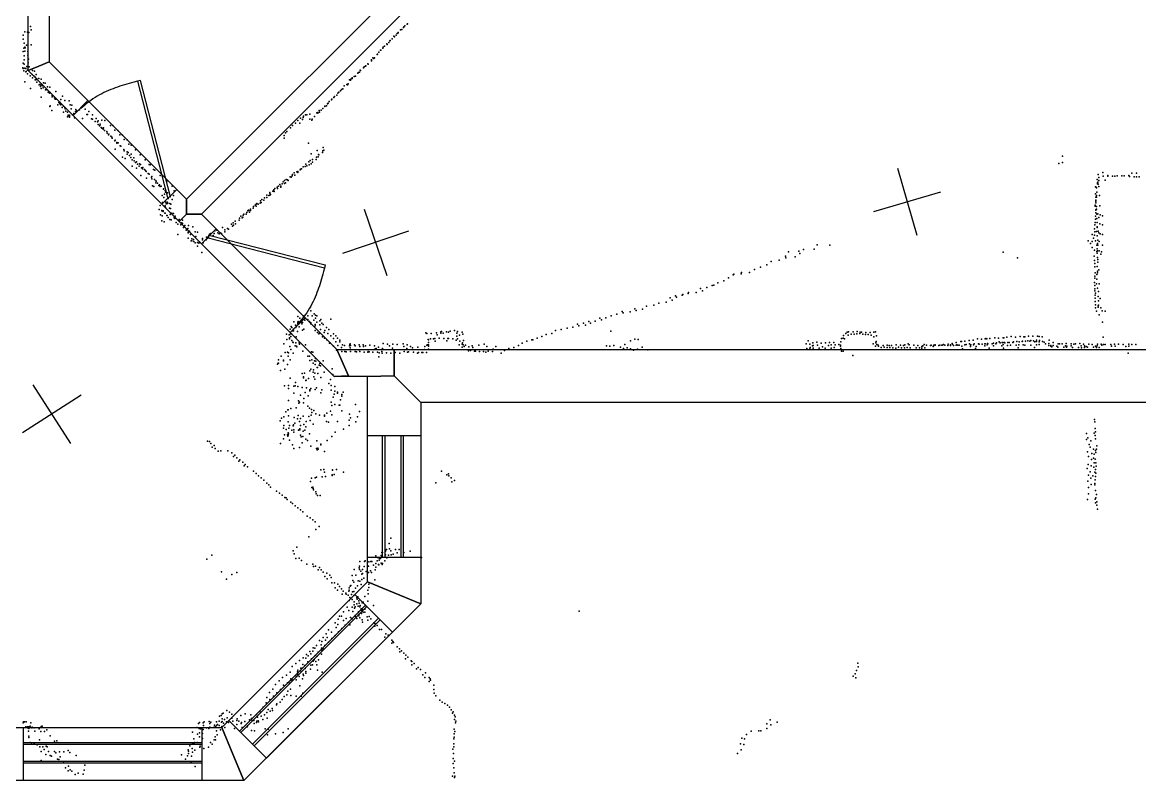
# Model space of a CAD drawing. Header units: millimetres. Extents: x -23456 to 7110, y -22489 to 15514.
# Drawn here: x -6361 to 37, y -15442 to -11098 of the extents above; entities that cross this region are included whole.
import ezdxf

# ---------------------------------------------------------------- set-up
doc = ezdxf.new("R2010")
doc.units = ezdxf.units.MM
for name, color, linetype in [('DOORS', 7, 'Continuous'), ('P', 9, 'Continuous'), ('PANOS', 10, 'Continuous'), ('ROOMS', 1, 'Continuous'), ('WALLS', 3, 'Continuous'), ('WINDOWS', 6, 'Continuous')]:
    doc.layers.add(name, color=color, linetype=linetype)

# ---------------------------------------------------------------- blocks, each defined once
blk = doc.blocks.new('1-Standard_3C')
for points in [[(-403.982, 5.64828), (253.382, 394.931), (263.573, 377.722), (-393.791, -11.5606), (-403.982, 5.64828)], [(263.573, 377.722), (275.367, 357.142), (283.15, 343.495), (290.844, 329.879), (298.429, 316.269), (305.882, 302.642), (313.184, 288.973), (320.313, 275.239), (327.249, 261.416), (333.971, 247.479), (340.456, 233.405), (346.686, 219.17), (352.638, 204.75), (358.291, 190.121), (363.626, 175.258), (368.62, 160.139), (373.253, 144.738), (377.503, 129.032), (381.351, 112.998), (384.774, 96.6102), (387.752, 79.8457), (390.265, 62.6802), (392.29, 45.0899), (393.807, 27.0508), (395.085, -0.90191)]]:
    blk.add_lwpolyline(points)
blk = doc.blocks.new('1-Standard_42')
for points in [[(-590, 42.9766), (589.999, 42.9766), (589.999, 32.9766), (-590, 32.9766), (-590, 42.9766)], [(-590.014, -44.0958), (589.985, -44.0958), (589.985, -54.0958), (-590.014, -54.0958), (-590.014, -44.0958)]]:
    blk.add_lwpolyline(points)

msp = doc.modelspace()

# ---------------------------------------------------------------- linework, layer by layer
at = {"layer": 'DOORS'}
for points in [[(-5561.5, -12140.6), (-6070.6, -11631.4), (-5985.7, -11546.6), (-5476.6, -12055.7), (-5561.5, -12140.6)], [(-4826.8, -12875.3), (-5335.9, -12366.2), (-5251, -12281.3), (-4741.9, -12790.4), (-4826.8, -12875.3)]]:
    msp.add_lwpolyline(points, dxfattribs=at)
at = {"layer": 'P'}
for p in [(-6315, -11123), (-4178, -11128), (-4177, -11125), (-4171, -11118), (-4158, -11108), (-4156, -11107), (-6357, -11171), (-6357, -11195), (-6346, -11152), (-6332, -11155), (-6323, -11157), (-6310, -11142), (-4244, -11193), (-4233, -11178), (-4230, -11181), (-4220, -11171), (-4215, -11162), (-4210, -11160), (-4208, -11156), (-4196, -11142), (-4188, -11139), (-6353, -11247), (-6350, -11217), (-6346, -11240), (-6345, -11244), (-6337, -11230), (-6311, -11228), (-4310, -11258), (-4308, -11257), (-4296, -11246), (-4294, -11240), (-4288, -11235), (-4287, -11235), (-4273, -11221), (-4272, -11225), (-4263, -11214), (-4256, -11204), (-4254, -11202), (-6356, -11265), (-6350, -11290), (-6350, -11314), (-6346, -11264), (-6330, -11266), (-6329, -11287), (-6326, -11309), (-4362, -11314), (-4362, -11319), (-4353, -11301), (-4349, -11305), (-4344, -11301), (-4329, -11282), (-4328, -11280), (-4320, -11269), (-6358, -11359), (-6357, -11332), (-6356, -11362), (-6353, -11376), (-6350, -11338), (-6347, -11360), (-6341, -11381), (-6340, -11363), (-6339, -11380), (-6335, -11351), (-6331, -11372), (-6328, -11331), (-6321, -11353), (-6302, -11375), (-6292, -11378), (-4436, -11386), (-4430, -11383), (-4426, -11373), (-4424, -11374), (-4408, -11359), (-4403, -11354), (-4395, -11349), (-4394, -11348), (-4382, -11337), (-4381, -11338), (-6347, -11439), (-6331, -11394), (-6316, -11405), (-6304, -11398), (-6303, -11417), (-6295, -11405), (-6288, -11428), (-6286, -11413), (-6284, -11428), (-6281, -11398), (-6278, -11442), (-6277, -11422), (-6267, -11420), (-6254, -11423), (-6239, -11445), (-6231, -11446), (-4496, -11451), (-4487, -11428), (-4482, -11430), (-4479, -11423), (-4473, -11416), (-4473, -11420), (-4460, -11408), (-4454, -11407), (-4440, -11389), (-6315, -11477), (-6265, -11456), (-6263, -11454), (-6260, -11454), (-6257, -11465), (-6254, -11459), (-6253, -11478), (-6243, -11462), (-6242, -11473), (-6228, -11485), (-6218, -11485), (-6216, -11468), (-6213, -11498), (-6210, -11494), (-6206, -11504), (-6203, -11470), (-6202, -11501), (-6169, -11495), (-4561, -11516), (-4554, -11504), (-4548, -11498), (-4540, -11490), (-4534, -11484), (-4526, -11479), (-4518, -11463), (-4502, -11454), (-4499, -11457), (-6254, -11527), (-6204, -11580), (-6201, -11576), (-6191, -11525), (-6190, -11518), (-6186, -11519), (-6176, -11531), (-6172, -11538), (-6170, -11538), (-6157, -11570), (-6151, -11558), (-6147, -11555), (-6146, -11566), (-6140, -11541), (-6140, -11570), (-6130, -11522), (-6126, -11579), (-6117, -11546), (-6092, -11548), (-6087, -11571), (-6078, -11572), (-4628, -11578), (-4620, -11577), (-4613, -11565), (-4609, -11562), (-4604, -11552), (-4591, -11543), (-4589, -11538), (-4577, -11528), (-4573, -11523), (-6192, -11604), (-6133, -11587), (-6125, -11612), (-6118, -11586), (-6116, -11594), (-6111, -11608), (-6103, -11613), (-6103, -11640), (-6099, -11633), (-6098, -11630), (-6091, -11636), (-6091, -11641), (-6090, -11630), (-6081, -11593), (-6074, -11629), (-6066, -11621), (-6057, -11609), (-6054, -11597), (-6049, -11605), (-6033, -11600), (-6002, -11595), (-5992, -11627), (-5987, -11627), (-5980, -11609), (-5959, -11628), (-4752, -11643), (-4751, -11635), (-4739, -11629), (-4732, -11629), (-4715, -11625), (-4688, -11637), (-4675, -11616), (-4669, -11619), (-4668, -11614), (-4662, -11603), (-4660, -11612), (-4649, -11601), (-4641, -11591), (-4629, -11581), (-6063, -11645), (-6017, -11649), (-5964, -11651), (-5959, -11653), (-5943, -11667), (-5939, -11650), (-5930, -11669), (-5927, -11683), (-5926, -11663), (-5920, -11692), (-5918, -11690), (-5915, -11682), (-5910, -11700), (-5905, -11659), (-5905, -11704), (-5896, -11703), (-5888, -11660), (-5856, -11689), (-5843, -11690), (-4826, -11703), (-4814, -11689), (-4797, -11675), (-4784, -11661), (-4772, -11676), (-4768, -11648), (-4757, -11655), (-4715, -11653), (-4704, -11659), (-4701, -11653), (-5899, -11711), (-5890, -11717), (-5878, -11724), (-5875, -11734), (-5867, -11743), (-5866, -11739), (-5854, -11751), (-5848, -11756), (-5847, -11761), (-5831, -11716), (-5815, -11717), (-5802, -11743), (-5788, -11745), (-5777, -11770), (-5761, -11772), (-4862, -11746), (-4861, -11762), (-4854, -11731), (-4846, -11724), (-5832, -11778), (-5830, -11774), (-5830, -11825), (-5820, -11787), (-5820, -11790), (-5812, -11788), (-5800, -11805), (-5796, -11808), (-5779, -11827), (-5777, -11834), (-5752, -11797), (-5737, -11801), (-5713, -11828), (-4723, -11791), (-4672, -11832), (-4640, -11835), (-4639, -11815), (-4635, -11830), (-5787, -11870), (-5773, -11878), (-5761, -11840), (-5760, -11853), (-5754, -11843), (-5748, -11862), (-5739, -11872), (-5737, -11854), (-5732, -11885), (-5722, -11875), (-5721, -11892), (-5708, -11897), (-5686, -11857), (-5657, -11885), (-4721, -11898), (-4713, -11889), (-4707, -11851), (-4699, -11884), (-4699, -11899), (-4678, -11884), (-4676, -11871), (-4666, -11868), (-4665, -11855), (-4663, -11857), (-4643, -11844), (-404, -11865), (-5732, -11923), (-5712, -11901), (-5708, -11934), (-5702, -11911), (-5692, -11922), (-5690, -11908), (-5684, -11912), (-5678, -11931), (-5676, -11932), (-5672, -11938), (-5670, -11930), (-5662, -11942), (-5655, -11947), (-5652, -11953), (-5641, -11964), (-5634, -11913), (-5629, -11914), (-5610, -11942), (-5602, -11945), (-4805, -11960), (-4789, -11954), (-4784, -11958), (-4783, -11953), (-4770, -11944), (-4769, -11940), (-4763, -11937), (-4752, -11926), (-4741, -11925), (-4738, -11911), (-4732, -11920), (-4719, -11914), (-4707, -11908), (-426, -11907), (-405, -11901), (-173, -11959), (-7, -11963), (19, -11963), (-5682, -11975), (-5649, -11991), (-5635, -11968), (-5622, -11985), (-5620, -11982), (-5619, -11995), (-5605, -11998), (-5597, -12006), (-5596, -12017), (-5595, -12008), (-5586, -12019), (-5571, -11975), (-5529, -12007), (-4887, -12028), (-4874, -12024), (-4867, -12012), (-4860, -12005), (-4860, -12022), (-4854, -12017), (-4851, -11998), (-4842, -12000), (-4838, -12005), (-4828, -11983), (-4822, -11985), (-4815, -11977), (-4813, -11969), (-4801, -11973), (-207, -11999), (-205, -12018), (-205, -12023), (-202, -12013), (-201, -11969), (-200, -12025), (-196, -11987), (-196, -12005), (-172, -11979), (-161, -12003), (-146, -11975), (-145, -11980), (-119, -11980), (-105, -11980), (-92, -11978), (-65, -11977), (-51, -11977), (-25, -11975), (-22, -11981), (6, -11983), (19, -11983), (34, -11983), (-5616, -12035), (-5607, -12039), (-5579, -12033), (-5575, -12029), (-5571, -12039), (-5566, -12037), (-5561, -12090), (-5553, -12054), (-5552, -12052), (-5547, -12083), (-5543, -12062), (-5541, -12072), (-5529, -12075), (-5503, -12037), (-5496, -12090), (-5492, -12064), (-4961, -12089), (-4949, -12090), (-4944, -12089), (-4943, -12073), (-4943, -12077), (-4940, -12084), (-4926, -12065), (-4920, -12058), (-4919, -12068), (-4915, -12051), (-4901, -12042), (-4900, -12051), (-4895, -12037), (-4881, -12036), (-4881, -12043), (-216, -12041), (-215, -12081), (-211, -12045), (-210, -12047), (-210, -12090), (-209, -12071), (-197, -12039), (-193, -12091), (-5571, -12147), (-5559, -12131), (-5550, -12101), (-5544, -12149), (-5539, -12129), (-5538, -12138), (-5532, -12128), (-5529, -12136), (-5528, -12134), (-5526, -12107), (-5517, -12137), (-5510, -12139), (-5503, -12114), (-5037, -12154), (-5028, -12145), (-5022, -12139), (-5022, -12151), (-5018, -12137), (-5011, -12140), (-5000, -12135), (-4998, -12120), (-4994, -12131), (-4989, -12114), (-4979, -12117), (-4975, -12103), (-4961, -12101), (-218, -12146), (-218, -12151), (-214, -12099), (-213, -12117), (-213, -12123), (-213, -12132), (-211, -12153), (-210, -12099), (-191, -12149), (-5577, -12170), (-5569, -12201), (-5563, -12177), (-5563, -12179), (-5561, -12207), (-5555, -12179), (-5555, -12181), (-5545, -12192), (-5544, -12192), (-5541, -12159), (-5533, -12204), (-5531, -12205), (-5525, -12216), (-5518, -12163), (-5515, -12200), (-5512, -12165), (-5504, -12192), (-5495, -12194), (-5491, -12218), (-5486, -12209), (-5117, -12220), (-5110, -12209), (-5102, -12218), (-5098, -12215), (-5096, -12203), (-5092, -12198), (-5080, -12198), (-5075, -12187), (-5070, -12178), (-5065, -12174), (-5061, -12185), (-5057, -12176), (-5054, -12169), (-5054, -12176), (-5039, -12163), (-216, -12208), (-214, -12190), (-213, -12172), (-213, -12174), (-211, -12169), (-208, -12198), (-203, -12195), (-196, -12216), (-190, -12201), (-175, -12207), (-5563, -12235), (-5548, -12241), (-5517, -12228), (-5508, -12230), (-5487, -12222), (-5480, -12245), (-5470, -12255), (-5463, -12228), (-5453, -12259), (-5447, -12246), (-5443, -12231), (-5443, -12250), (-5438, -12274), (-5430, -12263), (-5413, -12280), (-5410, -12263), (-5385, -12269), (-5215, -12274), (-5187, -12279), (-5164, -12254), (-5158, -12266), (-5154, -12246), (-5151, -12261), (-5142, -12237), (-5140, -12252), (-5120, -12232), (-222, -12281), (-220, -12259), (-217, -12244), (-216, -12226), (-209, -12222), (-207, -12245), (-207, -12269), (-207, -12273), (-191, -12253), (-175, -12259), (-5470, -12313), (-5422, -12288), (-5419, -12285), (-5412, -12301), (-5411, -12305), (-5411, -12334), (-5403, -12295), (-5398, -12314), (-5390, -12339), (-5381, -12343), (-5372, -12298), (-5367, -12326), (-5358, -12301), (-5330, -12344), (-5329, -12337), (-5309, -12345), (-5307, -12328), (-5303, -12337), (-5297, -12327), (-5295, -12328), (-5289, -12311), (-5281, -12307), (-5268, -12320), (-5262, -12308), (-5258, -12292), (-5248, -12288), (-5242, -12304), (-5233, -12309), (-5228, -12305), (-5221, -12307), (-5202, -12286), (-5201, -12298), (-5181, -12284), (-235, -12313), (-227, -12335), (-221, -12317), (-220, -12299), (-210, -12297), (-206, -12322), (-202, -12347), (-200, -12295), (-197, -12305), (-190, -12310), (-175, -12314), (-5394, -12349), (-5390, -12349), (-5379, -12353), (-5371, -12361), (-5357, -12359), (-5357, -12381), (-5351, -12364), (-5347, -12355), (-5326, -12362), (-1914, -12410), (-1888, -12400), (-1827, -12397), (-1810, -12372), (-1737, -12374), (-258, -12349), (-244, -12366), (-235, -12353), (-235, -12389), (-221, -12403), (-216, -12349), (-208, -12374), (-208, -12411), (-207, -12395), (-205, -12408), (-204, -12365), (-203, -12375), (-195, -12407), (-194, -12353), (-175, -12375), (-5333, -12417), (-2073, -12468), (-2027, -12460), (-1991, -12437), (-1989, -12447), (-1974, -12413), (-1935, -12441), (-1908, -12422), (-744, -12415), (-663, -12448), (-223, -12438), (-221, -12462), (-207, -12420), (-204, -12445), (-203, -12456), (-202, -12472), (-186, -12426), (-181, -12413), (-2244, -12539), (-2243, -12531), (-2198, -12531), (-2168, -12515), (-2135, -12500), (-2097, -12488), (-220, -12479), (-219, -12498), (-218, -12534), (-206, -12497), (-204, -12523), (-204, -12534), (-197, -12516), (-2401, -12603), (-2379, -12591), (-2344, -12579), (-2317, -12562), (-2291, -12545), (-2286, -12540), (-222, -12588), (-220, -12563), (-219, -12552), (-210, -12597), (-208, -12543), (-208, -12569), (-194, -12596), (-2620, -12664), (-2582, -12662), (-2578, -12658), (-2549, -12651), (-2546, -12645), (-2503, -12646), (-2477, -12623), (-2466, -12636), (-2442, -12618), (-2411, -12605), (-220, -12606), (-219, -12625), (-219, -12636), (-218, -12662), (-215, -12650), (-205, -12621), (-198, -12640), (-2787, -12725), (-2745, -12719), (-2716, -12706), (-2674, -12701), (-2651, -12677), (-2640, -12690), (-2616, -12673), (-218, -12679), (-217, -12698), (-216, -12716), (-201, -12723), (-200, -12669), (-200, -12730), (-198, -12694), (-198, -12719), (-190, -12681), (-4784, -12783), (-4771, -12792), (-4753, -12779), (-4740, -12792), (-4727, -12779), (-4708, -12750), (-4702, -12780), (-4690, -12768), (-4683, -12792), (-4682, -12776), (-4675, -12780), (-3055, -12793), (-3019, -12790), (-2989, -12779), (-2956, -12770), (-2927, -12754), (-2920, -12763), (-2881, -12756), (-2853, -12740), (-2846, -12749), (-2809, -12741), (-216, -12734), (-211, -12753), (-195, -12773), (-186, -12733), (-178, -12750), (-161, -12753), (-4828, -12856), (-4822, -12840), (-4817, -12846), (-4809, -12856), (-4806, -12814), (-4797, -12832), (-4795, -12846), (-4791, -12839), (-4784, -12816), (-4783, -12823), (-4781, -12812), (-4775, -12843), (-4765, -12816), (-4761, -12806), (-4761, -12826), (-4757, -12817), (-4749, -12855), (-4744, -12805), (-4726, -12801), (-4717, -12811), (-4708, -12820), (-4708, -12825), (-4691, -12805), (-4684, -12829), (-4684, -12837), (-4674, -12815), (-4658, -12808), (-4658, -12831), (-4653, -12858), (-4652, -12801), (-4646, -12821), (-4638, -12830), (-4619, -12846), (-4606, -12858), (-4595, -12798), (-3276, -12857), (-3241, -12851), (-3209, -12844), (-3182, -12828), (-3175, -12837), (-3148, -12821), (-3136, -12833), (-3117, -12811), (-3108, -12822), (-3080, -12810), (-3044, -12803), (-175, -12815), (-4849, -12884), (-4847, -12915), (-4833, -12888), (-4832, -12905), (-4831, -12912), (-4825, -12882), (-4823, -12897), (-4819, -12883), (-4817, -12920), (-4813, -12865), (-4808, -12865), (-4793, -12899), (-4786, -12870), (-4756, -12862), (-4684, -12863), (-4670, -12875), (-4664, -12882), (-4662, -12880), (-4642, -12900), (-4632, -12875), (-4630, -12907), (-4628, -12864), (-4617, -12916), (-4612, -12880), (-4595, -12894), (-4580, -12883), (-4579, -12910), (-4566, -12894), (-4556, -12907), (-4543, -12919), (-4050, -12876), (-4045, -12881), (-4038, -12915), (-4035, -12917), (-4024, -12911), (-4020, -12880), (-4007, -12911), (-3998, -12909), (-3989, -12876), (-3985, -12889), (-3974, -12908), (-3965, -12871), (-3964, -12878), (-3960, -12869), (-3951, -12879), (-3948, -12909), (-3932, -12871), (-3930, -12923), (-3925, -12909), (-3921, -12909), (-3920, -12873), (-3911, -12868), (-3896, -12911), (-3886, -12864), (-3876, -12918), (-3873, -12879), (-3872, -12896), (-3870, -12869), (-3869, -12912), (-3857, -12891), (-3843, -12873), (-3838, -12884), (-3835, -12920), (-3444, -12916), (-3438, -12917), (-3413, -12908), (-3387, -12898), (-3361, -12887), (-3328, -12880), (-3307, -12864), (-2991, -12868), (-2879, -12922), (-2854, -12913), (-2834, -12915), (-1862, -12922), (-1670, -12910), (-1660, -12907), (-1658, -12893), (-1653, -12911), (-1645, -12880), (-1638, -12873), (-1633, -12890), (-1630, -12871), (-1615, -12885), (-1603, -12871), (-1598, -12884), (-1582, -12883), (-1580, -12870), (-1565, -12880), (-1564, -12873), (-1556, -12873), (-1549, -12884), (-1533, -12886), (-1531, -12874), (-1517, -12887), (-1506, -12874), (-1500, -12891), (-1486, -12900), (-1485, -12873), (-1475, -12871), (-1469, -12894), (-940, -12921), (-916, -12918), (-892, -12912), (-869, -12913), (-847, -12912), (-843, -12910), (-838, -12911), (-820, -12909), (-793, -12905), (-771, -12907), (-745, -12906), (-741, -12906), (-723, -12901), (-699, -12897), (-673, -12901), (-647, -12898), (-627, -12900), (-621, -12900), (-603, -12922), (-600, -12895), (-587, -12921), (-575, -12896), (-571, -12922), (-554, -12919), (-548, -12895), (-539, -12898), (-537, -12921), (-522, -12900), (-482, -12918), (-172, -12901), (-4863, -12940), (-4829, -12955), (-4824, -12972), (-4812, -12931), (-4811, -12932), (-4798, -12951), (-4795, -12934), (-4791, -12953), (-4790, -12957), (-4776, -12934), (-4773, -12941), (-4754, -12982), (-4740, -12945), (-4705, -12986), (-4697, -12987), (-4602, -12936), (-4599, -12935), (-4580, -12954), (-4565, -12928), (-4562, -12977), (-4559, -12978), (-4554, -12950), (-4543, -12929), (-4534, -12960), (-4532, -12983), (-4527, -12946), (-4516, -12949), (-4514, -12983), (-4506, -12985), (-4487, -12952), (-4485, -12944), (-4483, -12939), (-4483, -12963), (-4482, -12949), (-4481, -12983), (-4458, -12945), (-4456, -12951), (-4456, -12984), (-4448, -12986), (-4434, -12974), (-4432, -12945), (-4429, -12983), (-4428, -12955), (-4410, -12946), (-4407, -12955), (-4404, -12987), (-4395, -12952), (-4380, -12984), (-4375, -12986), (-4371, -12947), (-4353, -12987), (-4345, -12951), (-4340, -12969), (-4334, -12967), (-4328, -12987), (-4322, -12959), (-4303, -12984), (-4299, -12966), (-4295, -12938), (-4269, -12942), (-4259, -12952), (-4241, -12965), (-4240, -12942), (-4232, -12986), (-4214, -12944), (-4181, -12940), (-4176, -12955), (-4175, -12984), (-4159, -12967), (-4157, -12946), (-4156, -12987), (-4150, -12985), (-4138, -12955), (-4127, -12963), (-4096, -12958), (-4059, -12973), (-4056, -12956), (-4044, -12948), (-4041, -12946), (-4036, -12932), (-4036, -12945), (-4036, -12953), (-4036, -12971), (-3997, -12924), (-3860, -12945), (-3856, -12925), (-3843, -12941), (-3843, -12958), (-3841, -12934), (-3837, -12945), (-3831, -12955), (-3823, -12948), (-3806, -12979), (-3804, -12957), (-3794, -12978), (-3786, -12952), (-3782, -12961), (-3772, -12981), (-3766, -12982), (-3746, -12948), (-3743, -12983), (-3720, -12983), (-3717, -12941), (-3707, -12987), (-3701, -12955), (-3693, -12982), (-3669, -12983), (-3665, -12970), (-3650, -12956), (-3600, -12978), (-3576, -12967), (-3546, -12960), (-3519, -12949), (-3498, -12936), (-3472, -12925), (-3015, -12951), (-2996, -12953), (-2973, -12950), (-2935, -12958), (-2918, -12966), (-2910, -12943), (-2897, -12963), (-2879, -12969), (-2862, -12977), (-2839, -12971), (-2812, -12958), (-2780, -12975), (-1872, -12939), (-1868, -12967), (-1851, -12942), (-1851, -12969), (-1849, -12960), (-1837, -12951), (-1834, -12934), (-1833, -12964), (-1832, -12949), (-1812, -12931), (-1807, -12948), (-1799, -12964), (-1786, -12936), (-1779, -12957), (-1764, -12964), (-1762, -12935), (-1745, -12949), (-1738, -12933), (-1730, -12964), (-1729, -12945), (-1714, -12932), (-1713, -12961), (-1707, -12945), (-1685, -12943), (-1676, -12947), (-1676, -12953), (-1675, -12929), (-1675, -12966), (-1670, -12982), (-1661, -12981), (-1489, -12939), (-1476, -12954), (-1473, -12934), (-1472, -12927), (-1468, -12944), (-1460, -12947), (-1459, -12954), (-1443, -12960), (-1431, -12949), (-1426, -12959), (-1409, -12947), (-1409, -12960), (-1398, -12949), (-1393, -12961), (-1384, -12950), (-1377, -12962), (-1360, -12964), (-1358, -12946), (-1343, -12959), (-1332, -12947), (-1327, -12962), (-1315, -12950), (-1310, -12963), (-1308, -12946), (-1294, -12961), (-1289, -12940), (-1282, -12946), (-1277, -12962), (-1257, -12948), (-1243, -12962), (-1234, -12950), (-1233, -12949), (-1224, -12963), (-1211, -12964), (-1210, -12956), (-1205, -12952), (-1196, -12943), (-1194, -12962), (-1184, -12947), (-1161, -12950), (-1157, -12947), (-1145, -12956), (-1144, -12952), (-1142, -12948), (-1134, -12945), (-1134, -12948), (-1112, -12950), (-1107, -12947), (-1095, -12948), (-1093, -12947), (-1086, -12943), (-1079, -12948), (-1062, -12949), (-1059, -12941), (-1046, -12945), (-1046, -12950), (-1037, -12937), (-1034, -12942), (-1029, -12950), (-1014, -12932), (-1013, -12948), (-1010, -12946), (-1005, -12947), (-997, -12948), (-987, -12927), (-983, -12927), (-981, -12954), (-978, -12968), (-964, -12924), (-964, -12945), (-956, -12944), (-937, -12940), (-931, -12945), (-931, -12955), (-930, -12945), (-915, -12946), (-911, -12939), (-902, -12967), (-899, -12955), (-885, -12940), (-882, -12941), (-865, -12941), (-850, -12939), (-849, -12952), (-848, -12940), (-836, -12945), (-835, -12938), (-832, -12939), (-825, -12964), (-807, -12939), (-800, -12936), (-800, -12952), (-787, -12940), (-783, -12934), (-768, -12929), (-761, -12934), (-752, -12951), (-751, -12933), (-746, -12933), (-744, -12944), (-742, -12965), (-737, -12932), (-735, -12935), (-720, -12949), (-718, -12932), (-711, -12932), (-702, -12947), (-689, -12933), (-685, -12928), (-670, -12947), (-666, -12927), (-658, -12963), (-654, -12945), (-652, -12928), (-636, -12926), (-633, -12925), (-630, -12946), (-620, -12948), (-616, -12925), (-591, -12925), (-587, -12947), (-565, -12961), (-564, -12928), (-554, -12946), (-553, -12927), (-538, -12929), (-538, -12944), (-520, -12927), (-510, -12930), (-502, -12940), (-483, -12938), (-483, -12950), (-471, -12949), (-471, -12953), (-466, -12957), (-459, -12933), (-458, -12950), (-438, -12953), (-432, -12958), (-430, -12939), (-422, -12939), (-407, -12939), (-398, -12959), (-388, -12951), (-383, -12938), (-381, -12958), (-380, -12953), (-355, -12940), (-355, -12951), (-348, -12960), (-339, -12941), (-331, -12939), (-313, -12960), (-306, -12938), (-298, -12952), (-296, -12962), (-284, -12941), (-279, -12952), (-279, -12961), (-269, -12956), (-262, -12958), (-254, -12941), (-235, -12943), (-228, -12959), (-215, -12954), (-210, -12960), (-206, -12951), (-205, -12941), (-194, -12960), (-183, -12942), (-179, -12948), (-170, -12944), (-161, -12943), (-128, -12943), (-124, -12953), (-107, -12942), (-103, -12953), (-85, -12941), (-58, -12943), (-42, -12956), (-25, -12942), (-24, -12953), (-7, -12944), (16, -12943), (-4896, -13050), (-4895, -13050), (-4894, -13032), (-4879, -13010), (-4866, -13037), (-4865, -13034), (-4855, -12990), (-4843, -12988), (-4838, -13011), (-4837, -12991), (-4828, -13031), (-4810, -12994), (-4727, -13010), (-4717, -13011), (-4715, -13036), (-4703, -13032), (-4695, -13051), (-4687, -13037), (-4683, -13024), (-4681, -13040), (-4638, -13037), (-4382, -12988), (-4320, -13015), (-4317, -12991), (-4301, -12993), (-4276, -12992), (-4250, -12994), (-4226, -12989), (-4199, -12993), (-4122, -12988), (-4098, -12993), (-4093, -12990), (-4074, -12990), (-4068, -12989), (-4047, -12989), (-3619, -12994), (-1605, -13007), (-28, -12993), (-4900, -13057), (-4883, -13093), (-4857, -13084), (-4843, -13058), (-4759, -13110), (-4745, -13108), (-4715, -13095), (-4709, -13085), (-4696, -13103), (-4693, -13088), (-4686, -13108), (-4684, -13058), (-4673, -13075), (-4670, -13075), (-4668, -13110), (-4662, -13062), (-4657, -13052), (-4654, -13065), (-4633, -13102), (-4587, -13083), (-4837, -13179), (-4828, -13137), (-4796, -13161), (-4751, -13129), (-4750, -13135), (-4738, -13150), (-4736, -13147), (-4723, -13139), (-4692, -13129), (-4686, -13142), (-4652, -13132), (-4605, -13167), (-4597, -13144), (-4592, -13178), (-4583, -13116), (-4860, -13180), (-4836, -13195), (-4807, -13223), (-4806, -13182), (-4798, -13180), (-4784, -13185), (-4769, -13234), (-4759, -13189), (-4742, -13218), (-4734, -13192), (-4725, -13238), (-4714, -13204), (-4714, -13209), (-4708, -13196), (-4685, -13201), (-4677, -13192), (-4651, -13220), (-4645, -13204), (-4593, -13205), (-4576, -13229), (-4572, -13185), (-4571, -13211), (-4556, -13217), (-4556, -13223), (-4531, -13230), (-4531, -13240), (-4524, -13216), (-4836, -13265), (-4793, -13306), (-4779, -13267), (-4777, -13279), (-4774, -13273), (-4750, -13278), (-4749, -13252), (-4726, -13296), (-4592, -13274), (-4589, -13293), (-4582, -13245), (-4571, -13288), (-4546, -13292), (-4542, -13292), (-4539, -13260), (-4454, -13287), (-4877, -13366), (-4863, -13358), (-4852, -13329), (-4840, -13318), (-4839, -13317), (-4837, -13353), (-4823, -13310), (-4804, -13361), (-4786, -13370), (-4781, -13350), (-4769, -13367), (-4753, -13354), (-4720, -13356), (-4716, -13308), (-4707, -13348), (-4706, -13315), (-4703, -13333), (-4691, -13321), (-4680, -13341), (-4659, -13348), (-4631, -13355), (-4630, -13349), (-4617, -13337), (-4596, -13326), (-4588, -13346), (-4531, -13323), (-4488, -13342), (-4481, -13363), (-4441, -13357), (-4430, -13328), (-4885, -13380), (-4865, -13423), (-4864, -13407), (-4850, -13431), (-4839, -13386), (-4835, -13422), (-4831, -13407), (-4817, -13434), (-4811, -13410), (-4809, -13404), (-4806, -13433), (-4800, -13394), (-4779, -13434), (-4773, -13385), (-4773, -13430), (-4772, -13432), (-4771, -13426), (-4769, -13407), (-4749, -13402), (-4743, -13435), (-4737, -13415), (-4736, -13385), (-4713, -13379), (-4696, -13399), (-4619, -13385), (-4607, -13389), (-4557, -13384), (-4522, -13429), (-4490, -13377), (-4489, -13407), (-4452, -13386), (-222, -13374), (-219, -13386), (-217, -13424), (-5301, -13497), (-5290, -13499), (-4866, -13483), (-4859, -13461), (-4842, -13461), (-4841, -13469), (-4839, -13463), (-4838, -13450), (-4838, -13457), (-4836, -13455), (-4832, -13492), (-4807, -13446), (-4769, -13463), (-4764, -13472), (-4755, -13471), (-4753, -13440), (-4738, -13486), (-4728, -13494), (-4717, -13455), (-4674, -13495), (-4616, -13494), (-4588, -13471), (-4570, -13445), (-267, -13453), (-267, -13488), (-260, -13479), (-243, -13496), (-223, -13452), (-217, -13464), (-216, -13444), (-216, -13483), (-5282, -13510), (-5274, -13532), (-5263, -13523), (-5256, -13539), (-5240, -13554), (-5224, -13553), (-5184, -13553), (-4882, -13510), (-4813, -13519), (-4806, -13540), (-4773, -13534), (-4758, -13506), (-4708, -13525), (-4676, -13540), (-4672, -13547), (-4669, -13537), (-4667, -13544), (-4651, -13514), (-4651, -13519), (-4630, -13556), (-262, -13559), (-252, -13516), (-246, -13531), (-228, -13544), (-216, -13550), (-213, -13562), (-210, -13543), (-209, -13524), (-5162, -13564), (-5152, -13585), (-5145, -13577), (-5132, -13592), (-5121, -13612), (-5116, -13605), (-5099, -13618), (-255, -13586), (-238, -13603), (-237, -13568), (-227, -13595), (-224, -13572), (-223, -13622), (-217, -13600), (-213, -13621), (-5090, -13638), (-5085, -13630), (-5071, -13644), (-5038, -13670), (-5022, -13682), (-4652, -13662), (-4635, -13659), (-4630, -13675), (-4587, -13691), (-4585, -13661), (-4584, -13663), (-4576, -13688), (-4562, -13660), (-4521, -13675), (-3961, -13670), (-3930, -13691), (-3921, -13685), (-263, -13654), (-258, -13630), (-247, -13672), (-241, -13638), (-225, -13646), (-220, -13674), (-216, -13660), (-214, -13680), (-212, -13641), (-5008, -13695), (-4993, -13708), (-4979, -13721), (-4961, -13737), (-4950, -13747), (-4710, -13729), (-4706, -13709), (-4685, -13707), (-4677, -13703), (-4644, -13702), (-4625, -13699), (-4587, -13693), (-3993, -13735), (-3918, -13696), (-3905, -13708), (-3902, -13730), (-3886, -13722), (-259, -13726), (-256, -13692), (-243, -13709), (-241, -13745), (-231, -13696), (-220, -13747), (-219, -13739), (-217, -13719), (-215, -13700), (-4939, -13761), (-4905, -13784), (-4889, -13795), (-4873, -13807), (-4857, -13819), (-4703, -13762), (-4698, -13761), (-4696, -13768), (-4693, -13776), (-4681, -13787), (-4678, -13798), (-4671, -13808), (-4655, -13808), (-256, -13763), (-256, -13799), (-216, -13780), (-211, -13802), (-4851, -13822), (-4844, -13832), (-4824, -13847), (-4813, -13855), (-4799, -13867), (-4784, -13879), (-261, -13832), (-218, -13829), (-216, -13850), (-214, -13821), (-209, -13844), (-209, -13864), (-4769, -13890), (-4755, -13902), (-4729, -13927), (-4712, -13937), (-204, -13886), (-4697, -13948), (-4684, -13960), (-4681, -14004), (-4661, -13986), (-4721, -14046), (-4250, -14052), (-4810, -14126), (-4790, -14105), (-4302, -14135), (-4298, -14135), (-4281, -14126), (-4281, -14128), (-4275, -14117), (-4261, -14084), (-4259, -14114), (-4251, -14125), (-4224, -14118), (-4214, -14137), (-4203, -14117), (-4177, -14135), (-4140, -14128), (-5305, -14174), (-5275, -14151), (-4804, -14143), (-4795, -14169), (-4775, -14167), (-4763, -14180), (-4732, -14202), (-4697, -14202), (-4428, -14187), (-4402, -14187), (-4398, -14182), (-4377, -14189), (-4366, -14186), (-4359, -14186), (-4337, -14154), (-4337, -14197), (-4330, -14183), (-4323, -14165), (-4318, -14178), (-4314, -14170), (-4310, -14170), (-4307, -14153), (-4307, -14196), (-4302, -14157), (-4298, -14197), (-4285, -14182), (-4281, -14148), (-4274, -14166), (-4265, -14150), (-4248, -14148), (-4237, -14145), (-4075, -14164), (-5220, -14245), (-5161, -14261), (-5132, -14249), (-4693, -14216), (-4683, -14214), (-4666, -14234), (-4660, -14220), (-4650, -14235), (-4638, -14247), (-4617, -14254), (-4601, -14264), (-4472, -14267), (-4460, -14233), (-4451, -14265), (-4432, -14223), (-4431, -14213), (-4430, -14233), (-4422, -14242), (-4417, -14259), (-4414, -14255), (-4413, -14233), (-4404, -14216), (-4392, -14244), (-4379, -14250), (-4378, -14214), (-4368, -14239), (-4361, -14249), (-4350, -14208), (-4341, -14235), (-4337, -14218), (-4322, -14204), (-4319, -14206), (-4300, -14204), (-5192, -14288), (-4629, -14273), (-4616, -14286), (-4592, -14279), (-4588, -14309), (-4574, -14308), (-4555, -14316), (-4545, -14330), (-4484, -14327), (-4480, -14324), (-4469, -14295), (-4463, -14304), (-4441, -14326), (-4437, -14298), (-4428, -14299), (-4421, -14318), (-4416, -14289), (-4406, -14282), (-4376, -14317), (-4360, -14312), (-4342, -14292), (-4569, -14338), (-4556, -14350), (-4533, -14343), (-4529, -14373), (-4523, -14357), (-4508, -14367), (-4506, -14373), (-4495, -14379), (-4492, -14356), (-4490, -14338), (-4489, -14350), (-4485, -14393), (-4477, -14376), (-4470, -14360), (-4462, -14358), (-4462, -14381), (-4454, -14340), (-4446, -14394), (-4440, -14388), (-4400, -14387), (-4382, -14350), (-4381, -14372), (-4376, -14335), (-4501, -14448), (-4490, -14409), (-4473, -14405), (-4473, -14448), (-4461, -14418), (-4461, -14434), (-4459, -14453), (-4455, -14446), (-4446, -14428), (-4444, -14403), (-4437, -14442), (-4434, -14412), (-4432, -14426), (-4429, -14447), (-4426, -14438), (-4420, -14458), (-4415, -14424), (-4415, -14459), (-4409, -14419), (-4397, -14441), (-4383, -14414), (-4351, -14438), (-4552, -14517), (-4545, -14500), (-4533, -14499), (-4521, -14475), (-4506, -14512), (-4491, -14467), (-4482, -14507), (-4475, -14512), (-4473, -14515), (-4468, -14473), (-4455, -14496), (-4455, -14500), (-4445, -14512), (-4437, -14493), (-4436, -14475), (-4436, -14476), (-4435, -14497), (-4432, -14489), (-4429, -14509), (-4420, -14465), (-4418, -14485), (-4415, -14521), (-4414, -14468), (-4410, -14476), (-4400, -14477), (-4399, -14460), (-4386, -14503), (-4382, -14522), (-4375, -14502), (-4365, -14515), (-3173, -14470), (-4607, -14578), (-4570, -14537), (-4563, -14565), (-4554, -14547), (-4532, -14570), (-4522, -14524), (-4512, -14551), (-4493, -14534), (-4485, -14550), (-4414, -14533), (-4349, -14538), (-4343, -14542), (-4342, -14556), (-4330, -14553), (-4315, -14576), (-4305, -14576), (-4660, -14638), (-4645, -14645), (-4639, -14621), (-4625, -14637), (-4622, -14600), (-4615, -14621), (-4608, -14648), (-4591, -14591), (-4589, -14628), (-4569, -14610), (-4551, -14589), (-4285, -14619), (-4280, -14600), (-4266, -14609), (-4246, -14637), (-4239, -14645), (-4236, -14650), (-4714, -14702), (-4708, -14715), (-4697, -14700), (-4696, -14680), (-4686, -14683), (-4677, -14667), (-4666, -14706), (-4650, -14664), (-4648, -14683), (-4645, -14695), (-4639, -14687), (-4628, -14668), (-4246, -14654), (-4214, -14676), (-4201, -14687), (-4199, -14703), (-4189, -14699), (-4177, -14711), (-4795, -14770), (-4774, -14753), (-4754, -14776), (-4753, -14738), (-4737, -14741), (-4734, -14719), (-4726, -14761), (-4724, -14727), (-4706, -14743), (-4699, -14778), (-4695, -14757), (-4690, -14749), (-4685, -14724), (-4680, -14760), (-4675, -14779), (-4673, -14729), (-4665, -14750), (-4647, -14717), (-4166, -14743), (-4164, -14722), (-4153, -14734), (-4135, -14755), (-4131, -14760), (-4131, -14779), (-4118, -14771), (-1576, -14768), (-4849, -14838), (-4828, -14820), (-4816, -14788), (-4793, -14843), (-4785, -14819), (-4784, -14824), (-4783, -14809), (-4783, -14834), (-4767, -14798), (-4764, -14816), (-4762, -14817), (-4759, -14797), (-4752, -14831), (-4751, -14839), (-4744, -14783), (-4741, -14799), (-4738, -14816), (-4737, -14826), (-4711, -14804), (-4709, -14781), (-4670, -14809), (-4644, -14821), (-4104, -14802), (-4094, -14794), (-4081, -14805), (-4067, -14836), (-4053, -14825), (-1603, -14843), (-1592, -14829), (-1584, -14810), (-1575, -14790), (-4911, -14890), (-4891, -14869), (-4872, -14851), (-4866, -14894), (-4842, -14881), (-4832, -14884), (-4825, -14868), (-4824, -14859), (-4824, -14866), (-4815, -14865), (-4792, -14865), (-4776, -14846), (-4771, -14898), (-4756, -14859), (-4056, -14850), (-4031, -14851), (-4031, -14873), (-4025, -14859), (-4023, -14866), (-4004, -14895), (-1588, -14853), (-4960, -14965), (-4946, -14937), (-4926, -14917), (-4923, -14958), (-4903, -14939), (-4883, -14919), (-4862, -14960), (-4846, -14950), (-4840, -14930), (-4825, -14917), (-4823, -14954), (-4793, -14957), (-4764, -14958), (-4755, -14941), (-4005, -14920), (-4002, -14941), (-3994, -14956), (-4982, -15020), (-4965, -14996), (-4954, -15035), (-4944, -14976), (-4930, -15028), (-4905, -15007), (-4903, -15002), (-4884, -14993), (-4873, -14977), (-3970, -14981), (-3957, -14992), (-3941, -15000), (-3927, -15009), (-3914, -15021), (-5231, -15072), (-5222, -15068), (-5217, -15059), (-5217, -15088), (-5210, -15055), (-5204, -15091), (-5190, -15039), (-5188, -15081), (-5174, -15049), (-5162, -15061), (-5161, -15083), (-5133, -15098), (-5131, -15088), (-5110, -15068), (-5085, -15059), (-5061, -15094), (-5052, -15064), (-5049, -15085), (-5044, -15097), (-5036, -15098), (-5021, -15063), (-5015, -15078), (-5010, -15099), (-4997, -15049), (-4993, -15073), (-4984, -15092), (-4975, -15064), (-4961, -15051), (-4959, -15084), (-4942, -15043), (-4929, -15039), (-3905, -15036), (-3897, -15056), (-3893, -15047), (-3887, -15092), (-3886, -15066), (-3882, -15077), (-2079, -15093), (-6357, -15111), (-6355, -15104), (-6348, -15104), (-6340, -15134), (-6339, -15105), (-6331, -15134), (-6328, -15133), (-6327, -15141), (-6325, -15133), (-6325, -15158), (-6323, -15143), (-6321, -15133), (-6316, -15129), (-6313, -15111), (-6307, -15140), (-6305, -15136), (-6293, -15139), (-6289, -15159), (-6265, -15145), (-6255, -15161), (-6253, -15131), (-6247, -15130), (-6234, -15160), (-6221, -15150), (-5386, -15163), (-5362, -15138), (-5353, -15114), (-5348, -15143), (-5347, -15108), (-5341, -15144), (-5325, -15111), (-5325, -15148), (-5324, -15125), (-5320, -15105), (-5307, -15139), (-5293, -15143), (-5292, -15102), (-5288, -15115), (-5288, -15135), (-5281, -15106), (-5263, -15135), (-5260, -15124), (-5254, -15134), (-5250, -15125), (-5249, -15104), (-5249, -15156), (-5244, -15120), (-5233, -15101), (-5233, -15125), (-5226, -15151), (-5220, -15107), (-5219, -15131), (-5217, -15103), (-5209, -15113), (-5201, -15138), (-5192, -15104), (-5181, -15108), (-5155, -15100), (-5146, -15143), (-5133, -15120), (-5121, -15100), (-5108, -15115), (-5105, -15109), (-5102, -15137), (-5087, -15103), (-5073, -15134), (-5072, -15128), (-5049, -15155), (-5033, -15114), (-5032, -15156), (-5020, -15109), (-5019, -15101), (-5009, -15104), (-4970, -15145), (-4954, -15146), (-4838, -15144), (-3888, -15146), (-3884, -15160), (-3880, -15110), (-3879, -15101), (-2187, -15159), (-2144, -15156), (-2132, -15157), (-2098, -15143), (-2097, -15116), (-2074, -15122), (-2039, -15107), (-6323, -15186), (-6323, -15195), (-6317, -15224), (-6263, -15208), (-6201, -15184), (-6176, -15215), (-6164, -15213), (-5379, -15203), (-5378, -15227), (-5375, -15223), (-5360, -15224), (-5358, -15175), (-5347, -15168), (-5346, -15190), (-5330, -15200), (-5329, -15171), (-5284, -15224), (-5263, -15208), (-5257, -15191), (-5255, -15207), (-5245, -15179), (-4958, -15179), (-4912, -15173), (-4867, -15166), (-3891, -15203), (-3889, -15173), (-3889, -15192), (-2241, -15199), (-2226, -15203), (-2215, -15177), (-6309, -15232), (-6293, -15230), (-6276, -15237), (-6260, -15247), (-6253, -15275), (-6244, -15247), (-6236, -15263), (-6226, -15291), (-6224, -15245), (-6219, -15248), (-6211, -15274), (-6177, -15274), (-6169, -15283), (-6149, -15277), (-6123, -15277), (-6098, -15269), (-6088, -15281), (-5411, -15265), (-5410, -15286), (-5409, -15273), (-5401, -15242), (-5388, -15258), (-5387, -15228), (-5387, -15278), (-5373, -15267), (-5344, -15250), (-5342, -15244), (-5322, -15258), (-5295, -15250), (-5274, -15233), (-3895, -15262), (-3892, -15286), (-3891, -15230), (-3890, -15247), (-2266, -15286), (-2249, -15230), (-2245, -15266), (-2230, -15235), (-6253, -15327), (-6202, -15297), (-6194, -15301), (-6160, -15319), (-6151, -15320), (-6144, -15306), (-6125, -15339), (-6053, -15297), (-6004, -15353), (-5449, -15294), (-5427, -15319), (-5415, -15300), (-5395, -15336), (-5393, -15301), (-3893, -15315), (-3893, -15344), (-3887, -15330), (-6114, -15368), (-6099, -15385), (-6096, -15359), (-6087, -15380), (-6077, -15387), (-6059, -15407), (-6041, -15398), (-6013, -15404), (-6007, -15382), (-5372, -15361), (-3898, -15416), (-3891, -15369), (-3889, -15396), (-3885, -15416), (-3887, -15424)]:
    msp.add_point(p, dxfattribs=at)
at = {"layer": 'PANOS'}
for points in [[(-1350, -11933.6), (-1238, -12317.6)], [(-1486, -12181.6), (-1102, -12069.6)], [(-4402.7, -12168.9), (-4274.4, -12547.7)], [(-4149.1, -12294.2), (-4527.9, -12422.5)], [(-6300.1, -13173.8), (-6084.5, -13510.8)], [(-6023.8, -13234.5), (-6360.7, -13450.1)]]:
    msp.add_lwpolyline(points, dxfattribs=at)
at = {"layer": 'ROOMS'}
for points in [[(-6327.1, -9904.7), (-6327.1, -8613.2), (-8740.3, -8613.2), (-8740.3, -8833.2), (-10714, -8833.2), (-10714, -8613.2), (-11848.1, -8613.2), (-11848.1, -8615.7), (-12191.2, -8615.7), (-13032.3, -9456.8), (-13032.3, -11216.5), (-12128.4, -12120.4), (-8272.9, -13298.8), (-6435.1, -15136.6), (-5219.1, -15136.6), (-4384.6, -14302), (-4384.6, -13126.4), (-4575.6, -13126.4), (-5463.1, -12239), (-6327.1, -11374.9), (-6327.1, -9904.7)], [(-3891.6, -9904.7), (-3891.6, -10752.3), (-5335.8, -12196.5), (-4560.9, -12971.4), (-4232.1, -12971.4), (179.8, -12971.4), (192.1, -11710.8), (551.6, -11145.9), (551.6, -10161.1), (178.4, -9661.3), (178.4, -8615.7), (-116.4, -8615.7), (-116.4, -8613.2), (-3891.6, -8613.2), (-3891.6, -9904.7)], [(-4011.6, -10702.6), (-4011.6, -9964.7), (-6207.1, -9964.7), (-6207.1, -11325.2), (-5420.7, -12111.7), (-4011.6, -10702.6)]]:
    msp.add_lwpolyline(points, close=True, dxfattribs=at)
at = {"layer": 'WALLS'}
for points in [[(-6327.1, -11374.9), (-6327.1, -9904.7), (-6267.1, -9904.7), (-6207.1, -9964.7), (-6207.1, -11325.2), (-6267.1, -11350), (-6327.1, -11374.9)], [(-3891.6, -10752.3), (-5335.8, -12196.5), (-5420.7, -12196.5), (-5420.7, -12111.7), (-4011.6, -10702.6), (-3951.6, -10727.5), (-3891.6, -10752.3)], [(-5463.1, -12239), (-6327.1, -11374.9), (-6267.1, -11350), (-6207.1, -11325.2), (-5420.7, -12111.7), (-5420.7, -12196.5), (-5463.1, -12239)], [(-4575.6, -13126.4), (-5463.1, -12239), (-5420.7, -12196.5), (-5335.8, -12196.5), (-4560.9, -12971.4), (-4493.3, -13123.9), (-4575.6, -13126.4)], [(-4384.6, -13126.4), (-4575.6, -13126.4), (-4493.3, -13123.9), (-4560.9, -12971.4), (-4232.1, -12971.4), (-4232.1, -13123.9), (-4384.6, -13126.4)], [(481.9, -13276.4), (-4079.6, -13276.4), (-4232.1, -13123.9), (-4232.1, -12971.4), (179.8, -12971.4), (330.9, -13123.9), (481.9, -13276.4)], [(-4079.6, -13276.4), (-4079.6, -14428.3), (-4232.1, -14365.2), (-4384.6, -14302), (-4384.6, -13126.4), (-4232.1, -13123.9), (-4079.6, -13276.4)], [(-4079.6, -14428.3), (-5092.8, -15441.6), (-5156, -15289.1), (-5219.1, -15136.6), (-4384.6, -14302), (-4232.1, -14365.2), (-4079.6, -14428.3)], [(-5092.8, -15441.6), (-6561.5, -15441.6), (-6498.3, -15289.1), (-6435.1, -15136.6), (-5219.1, -15136.6), (-5156, -15289.1), (-5092.8, -15441.6)]]:
    msp.add_lwpolyline(points, dxfattribs=at)
at = {"layer": 'WINDOWS'}
for points in [[(-4079.6, -13463.9), (-4079.6, -14163.9), (-4384.6, -14163.9), (-4384.6, -13463.9), (-4079.6, -13463.9)], [(-4242, -14590.7), (-4963.2, -15312), (-5178.9, -15096.3), (-4457.6, -14375.1), (-4242, -14590.7)], [(-5333.4, -15441.6), (-6353.4, -15441.6), (-6353.4, -15136.6), (-5333.4, -15136.6), (-5333.4, -15441.6)]]:
    msp.add_lwpolyline(points, dxfattribs=at)

# ---------------------------------------------------------------- block references
at = {"layer": 'DOORS', "yscale": -0.9, "rotation": 135}
for p, xscale in [((-5773.6, -11843.6), 0.9), ((-5038.9, -12578.3), -0.9)]:
    msp.add_blockref('1-Standard_3C', p, dxfattribs=dict(at, xscale=xscale))
at = {"layer": 'WINDOWS', "yscale": 1.22}
for p, xscale, rotation in [((-4232.1, -13813.9), 0.59322, 270), ((-4710.4, -14843.5), 0.864407, 225), ((-5843.4, -15289.1), 0.864407, 180)]:
    msp.add_blockref('1-Standard_42', p, dxfattribs=dict(at, xscale=xscale, rotation=rotation))

doc.saveas('drawing.dxf')
